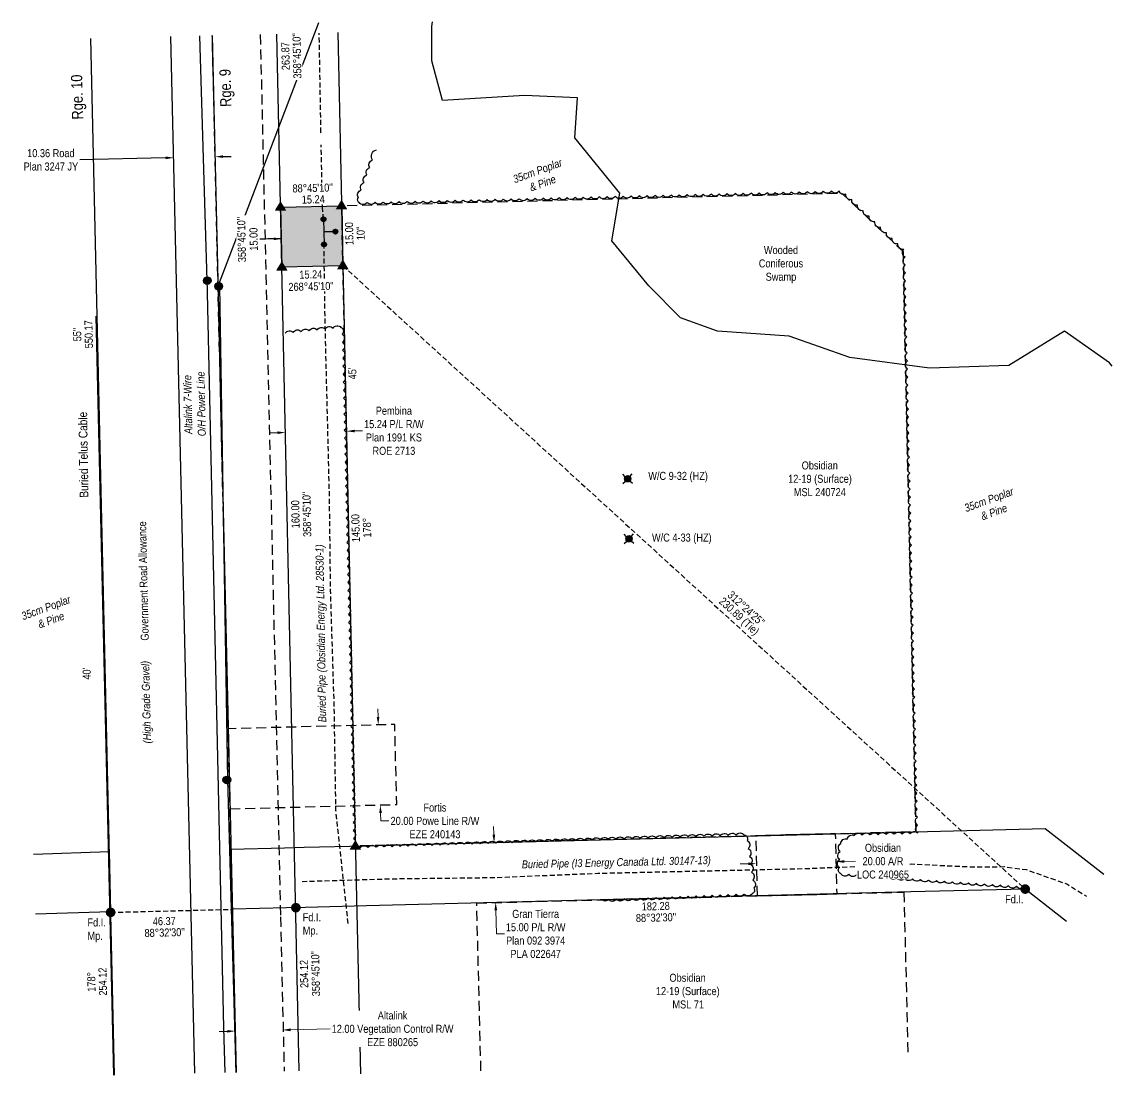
# Model space of a CAD drawing. Extents: x 612316 to 614932, y 5890532 to 5892958.
# Drawn here: x 613570 to 614932, y 5890532 to 5891847 of the extents above; entities that cross this region are included whole.
import ezdxf
from ezdxf.enums import TextEntityAlignment as Align

# ---------------------------------------------------------------- set-up
doc = ezdxf.new("R2010")
doc.units = 0
doc.header["$LTSCALE"] = 5
doc.header["$PDSIZE"] = 0.5
for name, pattern in [('0', [1, 1, 0]), ('foc-ACCESSROAD', [3.75, 2.5, -1.25]), ('foc-FLOWLINE', [3.75, 2.5, -1.25]), ('foc-TIELINE', [1.875, 1.25, -0.625]), ('POWERLINE5', [7.8, 2.4, -0.6, 0.6, -0.6, 0.6, -0.6, 2.4]), ('UG_PIPE', [1.875, 1.25, -0.625])]:
    doc.linetypes.add(name, pattern=pattern)
doc.layers.get('Defpoints').update_dxf_attribs({"color": 9})
for name, color, linetype in [('AS-PIPE-AG-CLIENT LOW PRESSURE', 182, 'Continuous'), ('AS-PIPE-UG', 44, 'UG_PIPE'), ('AS-PIPE-UG-T', 44, 'Continuous'), ('AS-POWER', 104, 'foc-POWER'), ('AS-POWER-EXISTING', 72, 'POWERLINE5'), ('AS-SYMBOL', 7, 'Continuous'), ('AS-TELUS', 224, 'foc-TEL'), ('C-WS', 13, 'foc-ACCESSROAD'), ('C-WS-S', 13, 'Continuous'), ('D-TXT', 6, 'Continuous'), ('F-EZE', 190, 'foc-FLOWLINE'), ('F-RW', 190, 'Continuous'), ('L-BD', 7, 'Continuous'), ('L-BD1', 253, 'Continuous'), ('L-MON', 1, 'Continuous'), ('L-ROAD-T', 7, 'Continuous'), ('L-SEC', 7, 'Continuous'), ('L-TIE', 7, 'foc-TIELINE'), ('L-TITLEDB', 4, 'Continuous'), ('L-TITLEDB-T', 4, 'Continuous'), ('P-PROPOSED', 10, 'Continuous'), ('P-PROPOSED-H', 21, 'Continuous'), ('T-BUSH', 110, '0'), ('T-BUSH-T', 110, 'Continuous'), ('WETLAND', 143, 'Continuous')]:
    doc.layers.add(name, color=color, linetype=linetype)
for name, color, linetype, lineweight in [('C-AR-T', 13, 'Continuous', 9), ('C-WS-T', 13, 'Continuous', 9), ('F-EZE-T', 190, 'Continuous', 9), ('F-RW-T', 190, 'Continuous', 9), ('T-TEXT', 48, 'Continuous', 18)]:
    doc.layers.add(name, color=color, linetype=linetype, lineweight=lineweight)
doc.styles.add('100L', font='ARIALN.TTF', dxfattribs={"height": 11})
doc.styles.add('80CG', font='ARIALN.TTF', dxfattribs={"height": 10})
doc.styles.add('80L', font='ARIALN.TTF', dxfattribs={"height": 10})
doc.styles.add('80LS', font='ARIALNI.TTF', dxfattribs={"height": 10})
doc.styles.add('foc-LtypeFont', font='ARIALN.TTF', dxfattribs={"height": 7.35})
doc.linetypes.add('foc-POWER', pattern='A,6,-1,["P",foc-LtypeFont,S=0.2,R=0,X=-0.625,Y=-0.75],-1.24,4', length=12.24)
doc.linetypes.add('foc-POWER-NOLINE', pattern='A,0,-4,["P",foc-LtypeFont,S=0.2,R=0,X=-0.625,Y=-0.75],-8.24', length=12.24)
doc.linetypes.add('foc-TEL', pattern='A,2,-1,["T",foc-LtypeFont,S=0.2,R=0,X=-0.425,Y=-0.75],-1.24,8', length=12.24)
doc.linetypes.add('foc-TEL-NOLINE', pattern='A,0,-2,["T",foc-LtypeFont,S=0.2,R=0,X=-0.425,Y=-0.75],-10.24', length=12.24)
doc.dimstyles.new('Compass 5 000', dxfattribs={"dimscale": 5, "dimtxt": 9, "dimasz": 2, "dimexe": 0.2, "dimexo": 0.0625, "dimgap": 0.5, "dimtad": 0, "dimtih": 1, "dimtoh": 1, "dimzin": 0, "dimdsep": 46, "dimtxsty": '80CG', "dimcen": 0.1, "dimse1": 1, "dimse2": 1, "dimclrd": 256, "dimclrt": 256, "dimaunit": 1, "dimadec": 4, "dimazin": 0, "dimtfac": 0.06, "dimtofl": 0, "dimtmove": 0, "dimatfit": 1, "dimfxl": 0.2, "dimtolj": 1, "dimtzin": 0, "dimlwd": -1, "dimarcsym": 0})

# ---------------------------------------------------------------- blocks, each defined once
blk = doc.blocks.new('POWERPOLE')
h = blk.add_hatch(color=255)
edge = h.paths.add_edge_path()
edge.add_arc((0, 0), 0.96, 0, 360)
at = {"linetype": 'Continuous'}
for p, q in [((0.68, -0.68), (-0.68, 0.68)), ((-0.68, -0.68), (0.68, 0.68))]:
    blk.add_line(p, q, dxfattribs=at)
blk.add_circle((0, 0), 0.96, dxfattribs=at)
blk = doc.blocks.new('fdia')
at = {"color": 255, "const_width": 1}
blk.add_lwpolyline([(-0.5, 0, 1), (0.5, 0, 1)], format="xyb", close=True, dxfattribs=at)
blk = doc.blocks.new('Fdiaa')
blk.add_blockref('fdia', (0, 0))
blk = doc.blocks.new('fdib')
at = {"color": 1, "const_width": 1.6}
blk.add_lwpolyline([(-0.4, 0, 1), (0.4, 0, 1)], format="xyb", close=True, dxfattribs=at)
at = {"color": 1}
blk.add_circle((0, 0), 0.8, dxfattribs=at)
blk = doc.blocks.new('Fdibb')
blk.add_blockref('fdib', (0, 0))
blk = doc.blocks.new('fdicc')
for name in ['Fdibb', 'Fdiaa']:
    blk.add_blockref(name, (0, 0))
blk = doc.blocks.new('FDI')
blk.add_blockref('fdicc', (0, 0))
blk = doc.blocks.new('*D449')
at = {"layer": 'Defpoints', "color": 0, "linetype": 'Continuous', "transparency": 16777216}
for p in [(613891.8, 5891664.1), (613968.1, 5891665.8), (613975.2, 5891336.3)]:
    blk.add_point(p, dxfattribs=at)
at = {"layer": 'F-RW-T', "transparency": 16777216}
for p, q in [((613889, 5891334.5), (613879, 5891334.3)), ((613985.2, 5891336.6), (613995.2, 5891336.8))]:
    blk.add_line(p, q, dxfattribs=at)
at = {"layer": 'F-RW-T', "linetype": 'Continuous', "transparency": 16777216}
for points in [[(613888.9, 5891336.1), (613889, 5891332.8), (613899, 5891334.7)], [(613985.2, 5891338.2), (613985.2, 5891334.9), (613975.2, 5891336.3)]]:
    blk.add_solid(points, dxfattribs=at)
at = {"layer": 'F-RW-T', "linetype": 'Continuous', "transparency": 16777216, "insert": (614034.3, 5891336.8), "char_height": 10, "attachment_point": 5, "style": '80CG'}
blk.add_mtext('\\A1;Pembina\\P15.24 P/L R/W\\PPlan 1991 KS\\PROE 2713', dxfattribs=at)
blk = doc.blocks.new('*D450')
at = {"layer": 'Defpoints', "color": 0, "linetype": 'Continuous', "transparency": 16777216}
for p in [(613827.4, 5890956.1), (613886.6, 5890957.5), (613895.3, 5890588.7)]:
    blk.add_point(p, dxfattribs=at)
at = {"layer": 'F-EZE-T', "transparency": 16777216}
for p, q in [((613826.1, 5890587), (613816.1, 5890586.8)), ((613905.3, 5890588.9), (613954.8, 5890590.1))]:
    blk.add_line(p, q, dxfattribs=at)
at = {"layer": 'F-EZE-T', "linetype": 'Continuous', "transparency": 16777216}
for points in [[(613826.1, 5890588.7), (613826.1, 5890585.4), (613836.1, 5890587.3)], [(613905.2, 5890590.6), (613905.3, 5890587.2), (613895.3, 5890588.7)]]:
    blk.add_solid(points, dxfattribs=at)
at = {"layer": 'F-EZE-T', "linetype": 'Continuous', "transparency": 16777216, "insert": (614032.7, 5890590.1), "char_height": 10, "attachment_point": 5, "style": '80CG', "bg_fill": 3, "box_fill_scale": 1.1, "bg_fill_color": 256, "bg_fill_true_color": 13158600, "bg_fill_transparency": 0}
blk.add_mtext('\\A1;Altalink\\P12.00 Vegetation Control R/W\\PEZE 880265', dxfattribs=at)
blk = doc.blocks.new('*D451')
at = {"layer": 'Defpoints', "color": 0, "linetype": 'Continuous', "transparency": 16777216}
for p in [(613811, 5891679), (613760.4, 5891627.6), (613812.1, 5891628.8)]:
    blk.add_point(p, dxfattribs=at)
at = {"layer": 'L-TITLEDB-T', "transparency": 16777216}
for p, q in [((613749.2, 5891677.6), (613642, 5891675.1)), ((613821, 5891679.3), (613831, 5891679.5))]:
    blk.add_line(p, q, dxfattribs=at)
at = {"layer": 'L-TITLEDB-T', "linetype": 'Continuous', "transparency": 16777216}
for points in [[(613749.2, 5891679.3), (613749.2, 5891675.9), (613759.2, 5891677.8)], [(613820.9, 5891680.9), (613821, 5891677.6), (613811, 5891679)]]:
    blk.add_solid(points, dxfattribs=at)
at = {"layer": 'L-TITLEDB-T', "linetype": 'Continuous', "transparency": 16777216, "insert": (613605.9, 5891675.1), "char_height": 10, "attachment_point": 5, "style": '80CG'}
blk.add_mtext('\\A1;10.36 Road\\PPlan 3247 JY', dxfattribs=at)
blk = doc.blocks.new('*D452')
at = {"layer": 'Defpoints', "color": 0, "linetype": 'Continuous', "transparency": 16777216}
for p in [(614493.1, 5890831.1), (614159.5, 5890822.6), (614495, 5890756.6)]:
    blk.add_point(p, dxfattribs=at)
at = {"layer": 'F-RW-T', "transparency": 16777216}
for p, q in [((614159.2, 5890832.6), (614158.9, 5890842.6)), ((614161.6, 5890738.1), (614162.4, 5890708.6)), ((614162.4, 5890708.6), (614172.4, 5890708.6))]:
    blk.add_line(p, q, dxfattribs=at)
at = {"layer": 'F-RW-T', "linetype": 'Continuous', "transparency": 16777216}
for points in [[(614160.9, 5890832.6), (614157.5, 5890832.5), (614159.5, 5890822.6)], [(614163.3, 5890738.1), (614159.9, 5890738), (614161.4, 5890748.1)]]:
    blk.add_solid(points, dxfattribs=at)
at = {"layer": 'F-RW-T', "linetype": 'Continuous', "transparency": 16777216, "insert": (614211.4, 5890708.6), "char_height": 10, "attachment_point": 5, "style": '80CG'}
blk.add_mtext('\\A1;Gran Tierra\\P15.00 P/L R/W\\PPlan 092 3974\\PPLA 022647', dxfattribs=at)
blk = doc.blocks.new('WC2')
at = {"layer": 'L-MON'}
h = blk.add_hatch(color=255, dxfattribs=at)
h.dxf.hatch_style = 1
edge = h.paths.add_edge_path()
edge.add_arc((0, 0), 0.9, 0, 360)
at = {"layer": 'L-MON', "color": 14, "flags": 128}
for points in [[(-0.62, 0.5), (-1.23, 1.12)], [(0.52, 0.61), (1.13, 1.21)], [(-1.18, -1.18), (-0.56, -0.57)], [(1.16, -1.18), (0.56, -0.57)]]:
    blk.add_lwpolyline(points, dxfattribs=at)
at = {"layer": 'L-MON', "color": 14}
for radius in [0.8, 0.373]:
    blk.add_circle((0, 0), radius, dxfattribs=at)
blk = doc.blocks.new('*D462')
at = {"layer": 'C-AR-T', "transparency": 16777216}
for p, q in [((614477, 5890796.2), (614467, 5890796)), ((614596.9, 5890799.1), (614610.9, 5890799.4))]:
    blk.add_line(p, q, dxfattribs=at)
at = {"layer": 'C-AR-T', "linetype": 'Continuous', "transparency": 16777216}
for points in [[(614596.9, 5890800.8), (614597, 5890797.4), (614587, 5890798.8)], [(614477, 5890797.9), (614477.1, 5890794.5), (614487, 5890796.4)]]:
    blk.add_solid(points, dxfattribs=at)
at = {"layer": 'Defpoints', "color": 0, "linetype": 'Continuous', "transparency": 16777216}
for p in [(614486.7, 5890809.8), (614586.6, 5890812.2), (614587, 5890798.8)]:
    blk.add_point(p, dxfattribs=at)
at = {"layer": 'C-AR-T', "linetype": 'Continuous', "transparency": 16777216, "insert": (614645.2, 5890799.4), "char_height": 10, "attachment_point": 5, "style": '80CG', "bg_fill": 3, "box_fill_scale": 1.1, "bg_fill_color": 256, "bg_fill_true_color": 13158600, "bg_fill_transparency": 0}
blk.add_mtext('\\A1;Obsidian\\P20.00 A/R\\PLOC 240965', dxfattribs=at)
blk = doc.blocks.new('*D464')
at = {"layer": 'Defpoints', "color": 0, "linetype": 'Continuous', "transparency": 16777216}
for p in [(614009.5, 5890969.5), (614014.8, 5890969.6), (614012.1, 5890869.6)]:
    blk.add_point(p, dxfattribs=at)
at = {"layer": 'F-EZE-T', "transparency": 16777216}
for p, q in [((614014.6, 5890979.6), (614014.3, 5890989.6)), ((614017.7, 5890859.7), (614017.9, 5890849.7)), ((614017.9, 5890849.7), (614027.9, 5890849.7))]:
    blk.add_line(p, q, dxfattribs=at)
at = {"layer": 'F-EZE-T', "linetype": 'Continuous', "transparency": 16777216}
for points in [[(614016.2, 5890979.7), (614012.9, 5890979.6), (614014.8, 5890969.6)], [(614019.3, 5890859.7), (614016, 5890859.7), (614017.4, 5890869.7)]]:
    blk.add_solid(points, dxfattribs=at)
at = {"layer": 'F-EZE-T', "linetype": 'Continuous', "transparency": 16777216, "insert": (614085.6, 5890849.7), "char_height": 10, "attachment_point": 5, "style": '80CG'}
blk.add_mtext('\\A1;Fortis\\P20.00 Powe Line R/W\\PEZE 240143', dxfattribs=at)
blk = doc.blocks.new('RISER')
h = blk.add_hatch(color=255)
h.dxf.hatch_style = 1
edge = h.paths.add_edge_path()
edge.add_arc((0, 0), 0.7, 0, 360)
blk.add_hatch(color=48).paths.add_polyline_path([(0.58, -0.15), (-0.58, -0.15, 0.774597)])
at = {"color": 48}
blk.add_line((-0.58, -0.15), (0.58, -0.15), dxfattribs=at)
blk.add_circle((0, 0), 0.6, dxfattribs=at)
blk = doc.blocks.new('TRIA')
blk.add_hatch(color=255).paths.add_polyline_path([(-0.04, 1.52), (-1.47, -0.87), (1.39, -0.87)])
blk = doc.blocks.new('TRIAA')
blk.add_blockref('TRIA', (0, 0))
blk = doc.blocks.new('TRIB')
at = {"color": 1}
blk.add_lwpolyline([(-1.12, -0.67), (-0.04, 1.13), (1.04, -0.67)], close=True, dxfattribs=at)
blk = doc.blocks.new('TRIBB')
blk.add_blockref('TRIB', (0, 0))
blk = doc.blocks.new('TRICC')
for name in ['TRIAA', 'TRIBB']:
    blk.add_blockref(name, (0, 0))
blk = doc.blocks.new('plspike')
blk.add_blockref('TRICC', (0, 0))
blk = doc.blocks.new('STRIA')
blk.add_hatch(color=255).paths.add_polyline_path([(-0.04, 1.52), (-1.47, -0.87), (1.39, -0.87)])
blk = doc.blocks.new('STRIAA')
blk.add_blockref('STRIA', (0, 0))
blk = doc.blocks.new('STRIB')
at = {"color": 1}
blk.add_solid([(-1.12, -0.67), (-0.04, 1.13), (1.04, -0.67)], dxfattribs=at)
blk = doc.blocks.new('STRIBB')
blk.add_blockref('STRIB', (0, 0))
blk = doc.blocks.new('STRICC')
for name in ['STRIAA', 'STRIBB']:
    blk.add_blockref(name, (0, 0))
blk = doc.blocks.new('fdspike')
blk.add_blockref('STRICC', (0, 0))

msp = doc.modelspace()

# ---------------------------------------------------------------- hatches: boundary and pattern name
at = {"layer": 'P-PROPOSED-H', "linetype": 'Continuous'}
h = msp.add_hatch(color=256, dxfattribs=at)
h.dxf.hatch_style = 1
h.paths.add_polyline_path([(613970.754, 5891542.907), (613894.608, 5891540.969), (613892.976, 5891615.923), (613969.122, 5891617.861)])

# ---------------------------------------------------------------- linework, layer by layer
at = {"layer": 'AS-PIPE-AG-CLIENT LOW PRESSURE', "flags": 128}
for points in [[(613946.372, 5891600.991), (613947.047, 5891569.521)], [(613946.892, 5891585.476), (613961.252, 5891585.556)]]:
    msp.add_lwpolyline(points, dxfattribs=at)
at = {"layer": 'AS-PIPE-UG', "flags": 128}
for points in [[(613943.278, 5891709.356), (613941.028, 5891833.405)], [(613943.298, 5891708.289), (613943.278, 5891709.356)], [(613944.973, 5891615.93), (613943.556, 5891694.047)], [(613946.372, 5891600.966), (613944.973, 5891615.93)], [(613977.222, 5890721.631), (613961.917, 5890862.801), (613959.747, 5890996.671), (613955.232, 5891137.966), (613953.892, 5891254.931), (613948.442, 5891472.121), (613947.047, 5891569.521)], [(613919.692, 5890774.251), (614034.252, 5890777.571), (614162.417, 5890779.131), (614288.987, 5890784.401), (614435.937, 5890787.646), (614551.212, 5890790.311), (614680.967, 5890795.976), (614755.442, 5890792.381), (614797.027, 5890792.651), (614824.097, 5890788.961), (614875.507, 5890770.756), (614899.415, 5890755.743)]]:
    msp.add_lwpolyline(points, dxfattribs=at)
at = {"layer": 'AS-POWER', "flags": 128}
for points in [[(613801.227, 5891524.446), (613792.011, 5891829.976)], [(613823.718, 5890535.497), (613821.962, 5890591.531), (613801.15, 5891527.904)]]:
    msp.add_lwpolyline(points, dxfattribs=at)
at = {"layer": 'AS-POWER', "linetype": 'foc-POWER-NOLINE', "flags": 128}
msp.add_lwpolyline([(613837.277, 5890535.812), (613826.954, 5890900.921), (613816.839, 5891517.286)], dxfattribs=at)
at = {"layer": 'AS-TELUS', "linetype": 'foc-TEL-NOLINE', "flags": 128}
msp.add_lwpolyline([(613684.606, 5890532.262), (613662.568, 5891479.953)], dxfattribs=at)
at = {"layer": 'C-WS', "flags": 128}
for points in [[(614670.263, 5891560.735), (614686.042, 5890836.153), (613986.534, 5890818.312), (613969.122, 5891617.861), (614095.167, 5891621.069), (614593.685, 5891633.703), (614670.263, 5891560.735)], [(614487.985, 5890756.329), (614587.917, 5890758.737), (614586.111, 5890833.687), (614486.178, 5890831.278)]]:
    msp.add_lwpolyline(points, close=True, dxfattribs=at)
at = {"layer": 'C-WS'}
msp.add_lwpolyline([(614143.073, 5890537.705), (614137.81, 5890747.208), (614671.334, 5890760.792), (614676.495, 5890555.328)], dxfattribs=at)
at = {"layer": 'F-EZE'}
for points in [[(613837.277, 5890535.812), (613807.491, 5891830.332)], [(613867.467, 5891831.712), (613892.814, 5890730.133), (613897.253, 5890537.207)]]:
    msp.add_lwpolyline(points, dxfattribs=at)
at = {"layer": 'F-RW'}
for points in [[(613916.177, 5890537.647), (613911.56, 5890751.387), (613909.937, 5890826.415), (613888.213, 5891832.19)], [(613964.46, 5891833.944), (613986.156, 5890828.448), (613987.774, 5890753.42), (613992.512, 5890533.902)], [(614874.58, 5890724.073), (614822.842, 5890764.646), (614680.08, 5890761.014), (614146.555, 5890747.431), (614000.014, 5890743.7), (613923.797, 5890741.76), (613900.092, 5890741.159), (613832.593, 5890739.393), (613830.865, 5890814.473), (613897.613, 5890816.159), (613909.373, 5890816.458), (613922.266, 5890816.786), (613998.488, 5890818.726), (614847.912, 5890840.352), (614920.888, 5890783.124)]]:
    msp.add_lwpolyline(points, dxfattribs=at)
at = {"layer": 'F-RW', "flags": 128}
msp.add_lwpolyline([(613584.363, 5890808.192), (613678.61, 5890811.372), (613680.462, 5890736.35), (613586.891, 5890733.195)], dxfattribs=at)
at = {"layer": 'L-SEC', "flags": 128}
msp.add_lwpolyline([(613655.205, 5891826.828), (613684.992, 5890532.271)], dxfattribs=at)
at = {"layer": 'L-TIE', "flags": 128}
msp.add_lwpolyline([(613680.492, 5890735.551), (613832.593, 5890739.393)], dxfattribs=at)
at = {"layer": 'L-TITLEDB'}
for points in [[(613785.511, 5890534.608), (613755.725, 5891829.141)], [(613807.491, 5891830.332), (613837.277, 5890535.812)]]:
    msp.add_lwpolyline(points, dxfattribs=at)
at = {"layer": 'P-PROPOSED', "flags": 128}
msp.add_lwpolyline([(613970.754, 5891542.907), (613894.608, 5891540.969), (613892.976, 5891615.923), (613969.122, 5891617.861)], close=True, dxfattribs=at)
at = {"layer": 'WETLAND'}
msp.add_lwpolyline([(614931.501, 5891417.329), (614928.001, 5891421.77), (614871.799, 5891461.443), (614802.372, 5891418.464), (614703.192, 5891415.158), (614604.011, 5891428.382), (614527.972, 5891454.831), (614438.71, 5891461.443), (614392.425, 5891477.973), (614352.753, 5891517.645), (614306.469, 5891573.847), (614316.387, 5891633.356), (614260.184, 5891702.782), (614263.49, 5891752.373), (614197.37, 5891755.679), (614094.883, 5891749.067), (614081.659, 5891798.657), (614081.659, 5891841.636), (614082.495, 5891847.492)], dxfattribs=at)

# ---------------------------------------------------------------- block references
at = {"layer": 'AS-POWER-EXISTING', "xscale": 4.998076300000062, "yscale": 4.998076300000062, "zscale": 4.998076300000062}
for p in [(613801.227, 5891524.446), (613815.547, 5891517.256), (613825.662, 5890900.891)]:
    msp.add_blockref('POWERPOLE', p, dxfattribs=at)
at = {"layer": 'AS-SYMBOL', "xscale": 4.998076300000014, "yscale": 4.998076300000014, "zscale": 4.998076300000014}
for p in [(613946.372, 5891600.966), (613961.237, 5891585.546), (613947.047, 5891569.521)]:
    msp.add_blockref('RISER', p, dxfattribs=at)
at = {"layer": 'C-WS-S', "linetype": 'Continuous', "xscale": 4.998076300000059, "yscale": 4.998076300000059, "zscale": 4.998076300000059}
for p in [(614326.352, 5891276.931), (614328.027, 5891201.996)]:
    msp.add_blockref('WC2', p, dxfattribs=at)
at = {"layer": 'L-MON', "color": 3, "linetype": 'Continuous'}
for name, p, xscale, yscale, zscale in [('plspike', (613892.976, 5891615.923), 5.000000000000012, 5.000000000000012, 5.000000000000012), ('fdspike', (613969.122, 5891617.861), 4.998076300000005, 4.998076300000005, 4.998076300000005), ('plspike', (613970.754, 5891542.907), 5.000000000000012, 5.000000000000012, 5.000000000000012), ('plspike', (613894.608, 5891540.969), 5.000000000000012, 5.000000000000012, 5.000000000000012)]:
    msp.add_blockref(name, p, dxfattribs=dict(at, xscale=xscale, yscale=yscale, zscale=zscale))
at = {"layer": 'L-MON', "linetype": 'Continuous', "xscale": 4.998076300000052, "yscale": 4.998076300000052, "zscale": 4.998076300000052}
msp.add_blockref('FDI', (614822.872, 5890764.631), dxfattribs=at)
at = {"layer": 'L-MON', "xscale": 4.998076300000062, "yscale": 4.998076300000062, "zscale": 4.998076300000062}
msp.add_blockref('FDI', (613680.492, 5890735.551), dxfattribs=at)

# ---------------------------------------------------------------- texts
at = {"layer": 'AS-POWER', "insert": (613772.802, 5891329), "char_height": 9.99615, "attachment_point": 1, "rotation": 91.169427, "style": '80L'}
msp.add_mtext_dynamic_manual_height_columns('\\pi3.5892;{\\fArial Narrow|b0|i1|c0|p34;Altalink 7-Wire \\P\\pi0.60606;O/H Power Line}', width=80.70404, gutter_width=50.019, heights=[0], dxfattribs=at)
at = {"layer": 'AS-TELUS', "insert": (613641.862, 5891253.297), "char_height": 11, "attachment_point": 1, "rotation": 90.937342, "style": '100L'}
msp.add_mtext_dynamic_manual_height_columns('Buried Telus Cable', width=106.76704, gutter_width=55.021, heights=[0], dxfattribs=at)
at = {"layer": 'C-WS', "insert": (614356.708, 5891208.496), "char_height": 9.99615, "attachment_point": 1, "style": '80L'}
msp.add_mtext_dynamic_manual_height_columns('W/C 4-33 (HZ)', width=73.85853, gutter_width=50, heights=[0], dxfattribs=at)
at = {"layer": 'C-WS-T', "insert": (614356.984, 5890658.919), "char_height": 10, "attachment_point": 1, "style": '100L'}
msp.add_mtext_dynamic_manual_height_columns('\\pi21.547;Obsidian\\P\\pi4.6304;12-19 (Surface)\\P\\pi25.21;MSL 71', width=86.92789, gutter_width=55.021, heights=[0], dxfattribs=at)
at = {"layer": 'D-TXT', "color": 3, "insert": (613632.309, 5891725.268), "char_height": 14, "attachment_point": 1, "rotation": 91.423895, "style": '80L'}
msp.add_mtext_dynamic_manual_height_columns('Rge. 10', width=55.54063, gutter_width=47.518, heights=[0], dxfattribs=at)
at = {"layer": 'L-BD', "style": '80L'}
for s, p in [('550.17', (613653.064, 5891457.384)), ("55''", (613638.823, 5891457.057)), ("40'", (613650.688, 5891033.597)), ('254.12', (613670.682, 5890649.119)), ('178°', (613656.441, 5890648.792))]:
    msp.add_text(s, height=9.9962, rotation=91.3181, dxfattribs=at).set_placement(p, align=Align.MIDDLE)
at = {"layer": 'L-BD', "linetype": 'Continuous', "style": '80L'}
for s, height, rotation, p in [('230.89 (Tie)', 9.99615, 317.5927, (614464.859, 5891104.481)), ("312°24'25''", 9.99615, 317.5927, (614474.466, 5891114.999)), ('182.28', 9.9962, 1.461, (614361.393, 5890743.294)), ("88°32'30''", 9.9962, 1.461, (614361.756, 5890729.054))]:
    msp.add_text(s, height=height, rotation=rotation, dxfattribs=at).set_placement(p, align=Align.MIDDLE)
at = {"layer": 'L-BD1', "linetype": 'Continuous', "style": '80L'}
for s, rotation, p in [('15.00', 91.2475, (613859.14, 5891576.1)), ('15.24', 1.4582, (613930.528, 5891532.04))]:
    msp.add_text(s, height=9.9962, rotation=rotation, dxfattribs=at).set_placement(p, align=Align.MIDDLE)
at = {"layer": 'L-BD1', "linetype": 'Continuous', "char_height": 9.99615, "attachment_point": 1, "rotation": 91.488499, "line_spacing_factor": 0.855, "style": '80L'}
for s, insert, width in [("\\pi0.66366;15.00\\P\\pi6.4288;10''", (613973.967, 5891567.922), 28.19283), ("\\pi19.367; 45'", (613978.226, 5891378.321), 56.2857), ('\\pi11.526;145.00 \\P\\pi16.875;178°', (613982.28, 5891186.17), 56.2857)]:
    msp.add_mtext(s, dxfattribs=dict(at, insert=insert, width=width))
at = {"layer": 'L-MON', "char_height": 9.9962, "attachment_point": 1, "style": '80L'}
for s, insert in [('Fd.I.', (614797.755, 5890756.968)), ('Fd.I.\\PMp.', (613651.591, 5890727.92))]:
    msp.add_mtext_dynamic_manual_height_columns(s, width=22.04407, gutter_width=50, heights=[0], dxfattribs=dict(at, insert=insert))
at = {"layer": 'L-ROAD-T', "style": '80L'}
msp.add_text('Government Road Allowance', height=10, rotation=91.306324, dxfattribs=at).set_placement((613721.514, 5891149.308), align=Align.MIDDLE_CENTER)
at = {"layer": 'T-BUSH-T', "char_height": 9.99615, "attachment_point": 1, "rotation": 20, "style": '80L'}
for insert in [(614180.587, 5891654.708), (614744.293, 5891244.103), (613566.538, 5891109.192)]:
    msp.add_mtext_dynamic_manual_height_columns('\\pi1.3503;{\\fArial Narrow|b0|i1|c0|p34;35cm Poplar\\P\\pi17.401;& Pine}', width=67.35509, gutter_width=47.516, heights=[0], dxfattribs=dict(at, insert=insert))
at = {"layer": 'T-TEXT', "style": '80LS'}
msp.add_text('(High Grade Gravel)', height=10, rotation=91.306324, dxfattribs=at).set_placement((613724.869, 5890998.039), align=Align.MIDDLE_CENTER)
at = {"layer": 'WETLAND', "insert": (614491.625, 5891567.522), "char_height": 10, "attachment_point": 1, "style": '80L'}
msp.add_mtext_dynamic_manual_height_columns('\\pi4.8613;Wooded \\P\\pi-1.5064;Coniferous \\P\\pi7.0953;Swamp', width=51.39378, gutter_width=50.019, heights=[0], dxfattribs=at)

# ---------------------------------------------------------------- dimensions: what is measured, and where the dimension line sits
at = {"layer": 'L-TITLEDB-T', "linetype": 'Continuous'}
dim = msp.add_linear_dim(base=(613810.973, 5891679.026), p1=(613760.363, 5891627.574), p2=(613812.129, 5891628.765), angle=1.318088, text='10.36 Road\\PPlan 3247 JY', dimstyle='Compass 5 000', dxfattribs=at)
dim.commit()
dim.dimension.update_dxf_attribs({"geometry": '*D451', "text_midpoint": (613605.859, 5891675.137), "dimtype": 161})

# ---------------------------------------------------------------- leaders
at = {"layer": 'L-BD1', "linetype": 'Continuous', "path_type": 1}
msp.add_leader([(613894.347, 5891576.675), (613867.086, 5891576.123)], dimstyle='Compass 5 000', override={"dimgap": 0.5, "dimtad": 0}, dxfattribs=at)

# ---------------------------------------------------------------- next in the draw order: texts
at = {"layer": 'AS-PIPE-UG-T', "char_height": 9.99423, "attachment_point": 1, "style": '80LS', "bg_fill": 3, "box_fill_scale": 1.15, "bg_fill_color": 256, "bg_fill_true_color": 256, "bg_fill_transparency": 0}
for s, insert, width, rotation in [('Buried Pipe (Obsidian Energy Ltd. 28530-1)', (613939.859, 5890972.854), 221.56828, 90.928669), ('Buried Pipe (I3 Energy Canada Ltd. 30147-13)', (614193.968, 5890800.416), 235.57793, 1.324364)]:
    msp.add_mtext(s, dxfattribs=dict(at, insert=insert, width=width, rotation=rotation))
at = {"layer": 'C-WS', "linetype": 'Continuous', "insert": (614352.087, 5891285.552), "char_height": 9.99615, "width": 74.79778, "attachment_point": 1, "style": '80L', "bg_fill": 3, "box_fill_scale": 1.15, "bg_fill_color": 256, "bg_fill_true_color": 256, "bg_fill_transparency": 0}
msp.add_mtext('W/C 9-32 (HZ)', dxfattribs=at)
at = {"layer": 'D-TXT', "color": 3, "insert": (613817.462, 5891741.096), "char_height": 14, "attachment_point": 1, "rotation": 91.423895, "style": '80L', "bg_fill": 3, "box_fill_scale": 1.1, "bg_fill_color": 256, "bg_fill_transparency": 0}
msp.add_mtext_dynamic_manual_height_columns('Rge. 9', width=46.68456, gutter_width=47.518, heights=[0], dxfattribs=at)
at = {"layer": 'L-BD', "linetype": 'Continuous', "insert": (613722.086, 5890728.978), "char_height": 9.99615, "width": 49.91708, "attachment_point": 1, "rotation": 1.447006, "line_spacing_factor": 0.855, "style": '80L', "bg_fill": 3, "box_fill_scale": 1.15, "bg_fill_color": 256, "bg_fill_true_color": 256, "bg_fill_transparency": 0}
msp.add_mtext("\\pi10.967;46.37 \\P\\pi0.27841;88°32'30''", dxfattribs=at)
at = {"layer": 'L-BD', "insert": (613917.708, 5890630.1), "char_height": 9.99615, "width": 55.98568, "attachment_point": 1, "rotation": 91.2551, "line_spacing_factor": 0.867543, "style": '80L', "bg_fill": 3, "box_fill_scale": 1.15, "bg_fill_color": 256, "bg_fill_true_color": 256, "bg_fill_transparency": 0}
msp.add_mtext('\\pi10.943;254.12\\P\\pi0.27841;358°45\'10"', dxfattribs=at)

# ---------------------------------------------------------------- next in the draw order: linework, layer by layer
at = {"layer": 'AS-POWER', "flags": 128}
msp.add_lwpolyline([(613815.097, 5891518.766), (613940.59, 5891846.732)], dxfattribs=at)
at = {"layer": 'F-EZE', "flags": 128}
msp.add_lwpolyline([(613829.706, 5890864.858), (614037.919, 5890870.22), (614035.345, 5890970.149), (613827.406, 5890964.793)], close=True, dxfattribs=at)
at = {"layer": 'L-TIE', "flags": 128}
msp.add_lwpolyline([(613970.754, 5891542.907), (614822.872, 5890764.631)], dxfattribs=at)
at = {"layer": 'T-BUSH', "linetype": 'Continuous', "flags": 128}
for points in [[(614821.827, 5890767.382, -0.52056705), (614811.856, 5890768.098, -0.52056705), (614801.886, 5890768.813, -0.52056705), (614791.915, 5890769.528, -0.52056705), (614781.945, 5890770.243, -0.52056705), (614771.974, 5890770.958, -0.52056705), (614762.003, 5890771.674, -0.52056705), (614752.033, 5890772.389, -0.52056705), (614742.062, 5890773.104, -0.52056705), (614732.092, 5890773.819, -0.52056705), (614722.121, 5890774.534, -0.52056705), (614712.151, 5890775.25, -0.52056705), (614702.18, 5890775.965, -0.52056705), (614692.21, 5890776.68, -0.52056705), (614682.239, 5890777.395, -0.52056705), (614672.269, 5890778.11, -0.52056705), (614662.298, 5890778.826, -0.52056705), (614652.328, 5890779.541, -0.52056705), (614642.357, 5890780.256, -0.52056705), (614632.387, 5890780.971, -0.52056705), (614622.416, 5890781.686, -0.52056705), (614612.445, 5890782.402, -0.52056705), (614602.475, 5890783.117, -0.52056705), (614592.504, 5890783.832, -0.52056705), (614590.524, 5890791.513, -0.52056705), (614591.176, 5890801.487, -0.52056705), (614591.829, 5890811.462, -0.52056705), (614592.481, 5890821.437, -0.52056705), (614600.685, 5890826.98, -0.52056705), (614609.297, 5890831.7, -0.52056705), (614619.289, 5890831.975, -0.52056705), (614629.282, 5890832.249, -0.52056705), (614639.274, 5890832.524, -0.52056705), (614649.266, 5890832.799, -0.52056705), (614659.259, 5890833.074, -0.52056705), (614669.251, 5890833.349, -0.52056705), (614679.244, 5890833.624, -0.52056705), (614688.741, 5890834.37, -0.52056705), (614688.519, 5890844.364, -0.52056705), (614688.297, 5890854.358, -0.52056705), (614688.075, 5890864.351, -0.52056705), (614687.853, 5890874.345, -0.52056705), (614687.631, 5890884.339, -0.52056705), (614687.409, 5890894.332, -0.52056705), (614687.187, 5890904.326, -0.52056705), (614686.965, 5890914.32, -0.52056705), (614686.743, 5890924.313, -0.52056705), (614686.521, 5890934.307, -0.52056705), (614686.299, 5890944.301, -0.52056705), (614686.077, 5890954.294, -0.52056705), (614685.855, 5890964.288, -0.52056705), (614685.633, 5890974.282, -0.52056705), (614685.411, 5890984.275, -0.52056705), (614685.189, 5890994.269, -0.52056705), (614684.968, 5891004.263, -0.52056705), (614684.746, 5891014.257, -0.52056705), (614684.524, 5891024.25, -0.52056705), (614684.302, 5891034.244, -0.52056705), (614684.08, 5891044.238, -0.52056705), (614683.858, 5891054.231, -0.52056705), (614683.636, 5891064.225, -0.52056705), (614683.414, 5891074.219, -0.52056705), (614683.192, 5891084.212, -0.52056705), (614682.97, 5891094.206, -0.52056705), (614682.748, 5891104.2, -0.52056705), (614682.526, 5891114.193, -0.52056705), (614682.304, 5891124.187, -0.52056705), (614682.082, 5891134.181, -0.52056705), (614681.86, 5891144.174, -0.52056705), (614681.638, 5891154.168, -0.52056705), (614681.416, 5891164.162, -0.52056705), (614681.194, 5891174.156, -0.52056705), (614680.972, 5891184.149, -0.52056705), (614680.751, 5891194.143, -0.52056705), (614680.529, 5891204.137, -0.52056705), (614680.307, 5891214.13, -0.52056705), (614680.085, 5891224.124, -0.52056705), (614679.863, 5891234.118, -0.52056705), (614679.641, 5891244.111, -0.52056705), (614679.419, 5891254.105, -0.52056705), (614679.197, 5891264.099, -0.52056705), (614678.975, 5891274.092, -0.52056705), (614678.753, 5891284.086, -0.52056705), (614678.531, 5891294.08, -0.52056705), (614678.309, 5891304.073, -0.52056705), (614678.087, 5891314.067, -0.52056705), (614677.865, 5891324.061, -0.52056705), (614677.643, 5891334.055, -0.52056705), (614677.421, 5891344.048, -0.52056705), (614677.199, 5891354.042, -0.52056705), (614676.977, 5891364.036, -0.52056705), (614676.755, 5891374.029, -0.52056705), (614676.534, 5891384.023, -0.52056705), (614676.312, 5891394.017, -0.52056705), (614676.09, 5891404.01, -0.52056705), (614675.868, 5891414.004, -0.52056705), (614675.646, 5891423.998, -0.52056705), (614675.424, 5891433.991, -0.52056705), (614675.202, 5891443.985, -0.52056705), (614674.98, 5891453.979, -0.52056705), (614674.758, 5891463.972, -0.52056705), (614674.536, 5891473.966, -0.52056705), (614674.314, 5891483.96, -0.52056705), (614674.092, 5891493.954, -0.52056705), (614673.87, 5891503.947, -0.52056705), (614673.648, 5891513.941, -0.52056705), (614673.426, 5891523.935, -0.52056705), (614673.204, 5891533.928, -0.52056705), (614672.982, 5891543.922, -0.52056705), (614672.76, 5891553.916, -0.52056705), (614671.145, 5891563.296, -0.52056705), (614663.924, 5891570.209, -0.52056705), (614656.704, 5891577.122, -0.52056705), (614649.484, 5891584.035, -0.52056705), (614642.263, 5891590.948, -0.52056705), (614635.043, 5891597.861, -0.52056705), (614627.823, 5891604.774, -0.52056705), (614620.603, 5891611.687, -0.52056705), (614613.382, 5891618.6, -0.52056705), (614606.162, 5891625.514, -0.52056705), (614598.942, 5891632.427, -0.52056705), (614590.558, 5891636.338, -0.52056705), (614580.565, 5891636.095, -0.52056705), (614570.572, 5891635.852, -0.52056705), (614560.579, 5891635.61, -0.52056705), (614550.585, 5891635.367, -0.52056705), (614540.592, 5891635.124, -0.52056705), (614530.599, 5891634.881, -0.52056705), (614520.606, 5891634.639, -0.52056705), (614510.613, 5891634.396, -0.52056705), (614500.619, 5891634.153, -0.52056705), (614490.626, 5891633.911, -0.52056705), (614480.633, 5891633.668, -0.52056705), (614470.64, 5891633.425, -0.52056705), (614460.646, 5891633.183, -0.52056705), (614450.653, 5891632.94, -0.52056705), (614440.66, 5891632.697, -0.52056705), (614430.667, 5891632.455, -0.52056705), (614420.674, 5891632.212, -0.52056705), (614410.68, 5891631.969, -0.52056705), (614400.687, 5891631.726, -0.52056705), (614390.694, 5891631.484, -0.52056705), (614380.701, 5891631.241, -0.52056705), (614370.708, 5891630.998, -0.52056705), (614360.714, 5891630.756, -0.52056705), (614350.721, 5891630.513, -0.52056705), (614340.728, 5891630.27, -0.52056705), (614330.735, 5891630.028, -0.52056705), (614320.742, 5891629.785, -0.52056705), (614310.748, 5891629.542, -0.52056705), (614300.755, 5891629.3, -0.52056705), (614290.762, 5891629.057, -0.52056705), (614280.769, 5891628.814, -0.52056705), (614270.776, 5891628.571, -0.52056705), (614260.782, 5891628.329, -0.52056705), (614250.789, 5891628.086, -0.52056705), (614240.796, 5891627.843, -0.52056705), (614230.803, 5891627.601, -0.52056705), (614220.81, 5891627.358, -0.52056705), (614210.816, 5891627.115, -0.52056705), (614200.823, 5891626.873, -0.52056705), (614190.83, 5891626.63, -0.52056705), (614180.837, 5891626.387, -0.52056705), (614170.844, 5891626.144, -0.52056705), (614160.85, 5891625.902, -0.52056705), (614150.857, 5891625.659, -0.52056705), (614140.864, 5891625.416, -0.52056705), (614130.871, 5891625.174, -0.52056705), (614120.877, 5891624.931, -0.52056705), (614110.884, 5891624.688, -0.52056705), (614100.891, 5891624.446, -0.52056705), (614090.898, 5891624.203, -0.52056705), (614080.905, 5891623.96, -0.52056705), (614070.911, 5891623.718, -0.52056705), (614060.918, 5891623.475, -0.52056705), (614050.925, 5891623.232, -0.52056705), (614040.932, 5891622.989, -0.52056705), (614030.939, 5891622.747, -0.52056705), (614020.945, 5891622.504, -0.52056705), (614010.952, 5891622.261, -0.52056705), (614000.959, 5891622.019, -0.52056705), (613990.966, 5891621.776, -0.52056705), (613990.084, 5891628.012, -0.52056705), (613993.595, 5891637.371, -0.52056705), (613997.106, 5891646.73, -0.52056705), (614000.617, 5891656.09, -0.52056705), (614004.128, 5891665.449, -0.52056705), (614007.639, 5891674.808, -0.52056705), (614012.465, 5891687.673, -0.52056705)], [(613898.645, 5891458.549, -0.52056705), (613908.585, 5891459.607, -0.52056705), (613918.525, 5891460.666, -0.52056705), (613928.465, 5891461.724, -0.52056705), (613938.404, 5891462.782, -0.52056705), (613948.344, 5891463.84, -0.52056705), (613958.284, 5891464.898, -0.52056705), (613968.224, 5891465.956, -0.52056705), (613969.713, 5891457.4, -0.52056705), (613969.938, 5891447.407, -0.52056705), (613970.163, 5891437.413, -0.52056705), (613970.388, 5891427.419, -0.52056705), (613970.612, 5891417.426, -0.52056705), (613970.837, 5891407.432, -0.52056705), (613971.062, 5891397.439, -0.52056705), (613971.287, 5891387.445, -0.52056705), (613971.512, 5891377.451, -0.52056705), (613971.737, 5891367.458, -0.52056705), (613971.962, 5891357.464, -0.52056705), (613972.187, 5891347.47, -0.52056705), (613972.411, 5891337.477, -0.52056705), (613972.636, 5891327.483, -0.52056705), (613972.861, 5891317.49, -0.52056705), (613973.086, 5891307.496, -0.52056705), (613973.311, 5891297.502, -0.52056705), (613973.536, 5891287.509, -0.52056705), (613973.761, 5891277.515, -0.52056705), (613973.985, 5891267.521, -0.52056705), (613974.21, 5891257.528, -0.52056705), (613974.435, 5891247.534, -0.52056705), (613974.66, 5891237.541, -0.52056705), (613974.885, 5891227.547, -0.52056705), (613975.11, 5891217.553, -0.52056705), (613975.335, 5891207.56, -0.52056705), (613975.56, 5891197.566, -0.52056705), (613975.784, 5891187.573, -0.52056705), (613976.009, 5891177.579, -0.52056705), (613976.234, 5891167.585, -0.52056705), (613976.459, 5891157.592, -0.52056705), (613976.684, 5891147.598, -0.52056705), (613976.909, 5891137.604, -0.52056705), (613977.134, 5891127.611, -0.52056705), (613977.358, 5891117.617, -0.52056705), (613977.583, 5891107.624, -0.52056705), (613977.808, 5891097.63, -0.52056705), (613978.033, 5891087.636, -0.52056705), (613978.258, 5891077.643, -0.52056705), (613978.483, 5891067.649, -0.52056705), (613978.708, 5891057.655, -0.52056705), (613978.933, 5891047.662, -0.52056705), (613979.157, 5891037.668, -0.52056705), (613979.382, 5891027.675, -0.52056705), (613979.607, 5891017.681, -0.52056705), (613979.832, 5891007.687, -0.52056705), (613980.057, 5890997.694, -0.52056705), (613980.282, 5890987.7, -0.52056705), (613980.507, 5890977.706, -0.52056705), (613980.731, 5890967.713, -0.52056705), (613980.956, 5890957.719, -0.52056705), (613981.181, 5890947.726, -0.52056705), (613981.406, 5890937.732, -0.52056705), (613981.631, 5890927.738, -0.52056705), (613981.856, 5890917.745, -0.52056705), (613982.081, 5890907.751, -0.52056705), (613982.306, 5890897.757, -0.52056705), (613982.53, 5890887.764, -0.52056705), (613982.755, 5890877.77, -0.52056705), (613982.98, 5890867.777, -0.52056705), (613983.205, 5890857.783, -0.52056705), (613983.43, 5890847.789, -0.52056705), (613983.655, 5890837.796, -0.52056705), (613983.88, 5890827.802, -0.52056705), (613984.104, 5890817.808, -0.52056705), (613992.237, 5890816.179, -0.52056705), (614002.228, 5890816.514, -0.52056705), (614012.218, 5890816.849, -0.52056705), (614022.209, 5890817.185, -0.52056705), (614032.199, 5890817.52, -0.52056705), (614042.19, 5890817.855, -0.52056705), (614052.18, 5890818.191, -0.52056705), (614062.171, 5890818.526, -0.52056705), (614072.161, 5890818.861, -0.52056705), (614082.152, 5890819.196, -0.52056705), (614092.143, 5890819.532, -0.52056705), (614102.133, 5890819.867, -0.52056705), (614112.124, 5890820.202, -0.52056705), (614122.114, 5890820.538, -0.52056705), (614132.105, 5890820.873, -0.52056705), (614142.095, 5890821.208, -0.52056705), (614152.086, 5890821.543, -0.52056705), (614162.076, 5890821.879, -0.52056705), (614172.067, 5890822.214, -0.52056705), (614182.057, 5890822.549, -0.52056705), (614192.048, 5890822.884, -0.52056705), (614202.038, 5890823.22, -0.52056705), (614212.029, 5890823.555, -0.52056705), (614222.019, 5890823.89, -0.52056705), (614232.01, 5890824.226, -0.52056705), (614242, 5890824.561, -0.52056705), (614251.991, 5890824.896, -0.52056705), (614261.982, 5890825.231, -0.52056705), (614271.972, 5890825.567, -0.52056705), (614281.963, 5890825.902, -0.52056705), (614291.953, 5890826.237, -0.52056705), (614301.944, 5890826.573, -0.52056705), (614311.934, 5890826.908, -0.52056705), (614321.925, 5890827.243, -0.52056705), (614331.915, 5890827.578, -0.52056705), (614341.906, 5890827.914, -0.52056705), (614351.896, 5890828.249, -0.52056705), (614361.887, 5890828.584, -0.52056705), (614371.877, 5890828.92, -0.52056705), (614381.868, 5890829.255, -0.52056705), (614391.858, 5890829.59, -0.52056705), (614401.849, 5890829.925, -0.52056705), (614411.839, 5890830.261, -0.52056705), (614421.83, 5890830.596, -0.52056705), (614431.82, 5890830.931, -0.52056705), (614441.811, 5890831.266, -0.52056705), (614451.802, 5890831.602, -0.52056705), (614461.792, 5890831.937, -0.52056705), (614471.783, 5890832.272, -0.52056705), (614475.631, 5890825.308, -0.52056705), (614477.008, 5890815.407, -0.52056705), (614478.384, 5890805.506, -0.52056705), (614479.761, 5890795.605, -0.52056705), (614481.138, 5890785.705, -0.52056705), (614482.515, 5890775.804, -0.52056705), (614483.892, 5890765.903, -0.52056705), (614481.822, 5890758.884, -0.52056705), (614471.833, 5890758.483, -0.52056705), (614461.845, 5890758.083, -0.52056705), (614451.857, 5890757.682, -0.52056705), (614441.869, 5890757.282, -0.52056705), (614431.881, 5890756.881, -0.52056705), (614421.893, 5890756.481, -0.52056705), (614411.905, 5890756.08, -0.52056705), (614401.916, 5890755.68, -0.52056705), (614391.928, 5890755.279, -0.52056705), (614381.94, 5890754.879, -0.52056705), (614371.952, 5890754.479, -0.52056705), (614361.964, 5890754.078, -0.52056705), (614351.976, 5890753.678, -0.52056705), (614341.988, 5890753.277, -0.52056705), (614332, 5890752.877, -0.52056705), (614322.011, 5890752.476, -0.52056705), (614312.023, 5890752.076, -0.52056705), (614302.035, 5890751.675, -0.52056705), (614294.862, 5890751.388, -0.52056705)]]:
    msp.add_lwpolyline(points, format="xyb", dxfattribs=at)

# ---------------------------------------------------------------- next in the draw order: texts
at = {"layer": 'C-WS-T', "insert": (614526.079, 5891298.602), "char_height": 10, "attachment_point": 1, "style": '100L', "bg_fill": 2}
msp.add_mtext_dynamic_manual_height_columns('\\pi17.596;Obsidian\\P\\pi0.67912;12-19 (Surface)\\P\\pi7.7391;MSL 240724', width=79.02536, gutter_width=55.021, heights=[0], dxfattribs=at)
at = {"layer": 'L-BD', "linetype": 'Continuous', "char_height": 9.99615, "width": 56.2857, "attachment_point": 1, "rotation": 91.2475, "line_spacing_factor": 0.8571, "style": '80L', "bg_fill": 3, "box_fill_scale": 1.15, "bg_fill_color": 256, "bg_fill_true_color": 256, "bg_fill_transparency": 0}
for s, insert in [("\\pi11.062;263.87\\P\\pi0.27841;358°45'10''", (613894.59, 5891775.934)), ('\\pi11.526;160.00\\P\\pi0.42842;358°45\'10"', (613906.955, 5891203.482))]:
    msp.add_mtext(s, dxfattribs=dict(at, insert=insert))
at = {"layer": 'L-BD1', "linetype": 'Continuous', "char_height": 9.9962, "attachment_point": 2, "rotation": 1.4582, "style": '80L', "bg_fill": 3, "box_fill_scale": 1.15, "bg_fill_color": 256, "bg_fill_transparency": 0}
for s, insert, width in [("88°45'10''", (613932.738, 5891645.039), 51.15692), ('268°45\'10"', (613930.672, 5891522.109), 57.22846)]:
    msp.add_mtext(s, dxfattribs=dict(at, insert=insert, width=width))
at = {"layer": 'L-BD1', "linetype": 'Continuous', "insert": (613839.089, 5891575.609), "char_height": 9.99615, "width": 57.48203, "attachment_point": 2, "rotation": 91.2475, "style": '80L', "bg_fill": 3, "box_fill_scale": 1.15, "bg_fill_color": 256, "bg_fill_true_color": 256, "bg_fill_transparency": 0}
msp.add_mtext("358°45'10''", dxfattribs=at)

# ---------------------------------------------------------------- next in the draw order: dimensions: what is measured, and where the dimension line sits
at = {"layer": 'C-AR-T', "linetype": 'Continuous'}
dim = msp.add_linear_dim(base=(614586.95, 5890798.849), p1=(614486.695, 5890809.829), p2=(614586.628, 5890812.238), angle=1.380677, text='Obsidian\\P20.00 A/R\\PLOC 240965', dimstyle='Compass 5 000', override={"dimtfill": 1}, dxfattribs=at)
dim.commit()
dim.dimension.update_dxf_attribs({"geometry": '*D462', "text_midpoint": (614645.22, 5890799.426), "dimtype": 161})
at = {"layer": 'F-EZE-T', "linetype": 'Continuous'}
dim = msp.add_linear_dim(base=(613895.288, 5890588.678), p1=(613827.402, 5890956.062), p2=(613886.598, 5890957.457), angle=1.349908, text='Altalink\\P12.00 Vegetation Control R/W\\PEZE 880265', dimstyle='Compass 5 000', override={"dimtfill": 1}, dxfattribs=at)
dim.commit()
dim.dimension.update_dxf_attribs({"geometry": '*D450', "text_midpoint": (614032.705, 5890590.079), "dimtype": 161})

# ---------------------------------------------------------------- next in the draw order: block references
at = {"layer": 'L-MON', "color": 3, "linetype": 'Continuous', "xscale": 4.998076300000005, "yscale": 4.998076300000005, "zscale": 4.998076300000005}
msp.add_blockref('fdspike', (613986.407, 5890818.291), dxfattribs=at)
at = {"layer": 'L-MON', "linetype": 'Continuous', "xscale": 4.998076300000062, "yscale": 4.998076300000062, "zscale": 4.998076300000062}
msp.add_blockref('FDI', (613911.882, 5890741.396), dxfattribs=at)

# ---------------------------------------------------------------- next in the draw order: texts
at = {"layer": 'L-BD1', "linetype": 'Continuous', "insert": (613933.486, 5891630.809), "char_height": 9.9962, "width": 29.32406, "attachment_point": 2, "rotation": 1.4582, "style": '80L', "bg_fill": 3, "box_fill_scale": 1.15, "bg_fill_color": 256, "bg_fill_transparency": 0}
msp.add_mtext('15.24', dxfattribs=at)
at = {"layer": 'L-MON', "insert": (613920.468, 5890734.445), "char_height": 9.9962, "attachment_point": 1, "style": '80L'}
msp.add_mtext_dynamic_manual_height_columns('Fd.I.\\PMp.', width=22.04407, gutter_width=50, heights=[0], dxfattribs=at)

# ---------------------------------------------------------------- next in the draw order: dimensions: what is measured, and where the dimension line sits
at = {"layer": 'F-EZE-T', "color": 3, "linetype": 'Continuous'}
dim = msp.add_linear_dim(base=(614014.835, 5890969.62), p1=(614012.097, 5890869.555), p2=(614009.523, 5890969.484), angle=91.475333, text='Fortis\\P20.00 Powe Line R/W\\PEZE 240143', dimstyle='Compass 5 000', dxfattribs=at)
dim.commit()
dim.dimension.update_dxf_attribs({"geometry": '*D464', "text_midpoint": (614085.611, 5890849.699), "dimtype": 161})
at = {"layer": 'F-RW-T', "linetype": 'Continuous'}
dim = msp.add_linear_dim(base=(614159.455, 5890822.594), p1=(614495.012, 5890756.577), p2=(614493.114, 5890831.089), angle=91.458475, text='Gran Tierra\\P15.00 P/L R/W\\PPlan 092 3974\\PPLA 022647', dimstyle='Compass 5 000', dxfattribs=at)
dim.commit()
dim.dimension.update_dxf_attribs({"geometry": '*D452', "text_midpoint": (614211.443, 5890708.6), "dimtype": 161})

# ---------------------------------------------------------------- next in the draw order: dimensions: what is measured, and where the dimension line sits
dim = msp.add_linear_dim(base=(613975.197, 5891336.343), p1=(613891.843, 5891664.12), p2=(613968.089, 5891665.765), angle=1.236122, text='Pembina\\P15.24 P/L R/W\\PPlan 1991 KS\\PROE 2713', dimstyle='Compass 5 000', dxfattribs=at)
dim.commit()
dim.dimension.update_dxf_attribs({"geometry": '*D449', "text_midpoint": (614034.278, 5891336.774), "dimtype": 161})

doc.saveas('drawing.dxf')
